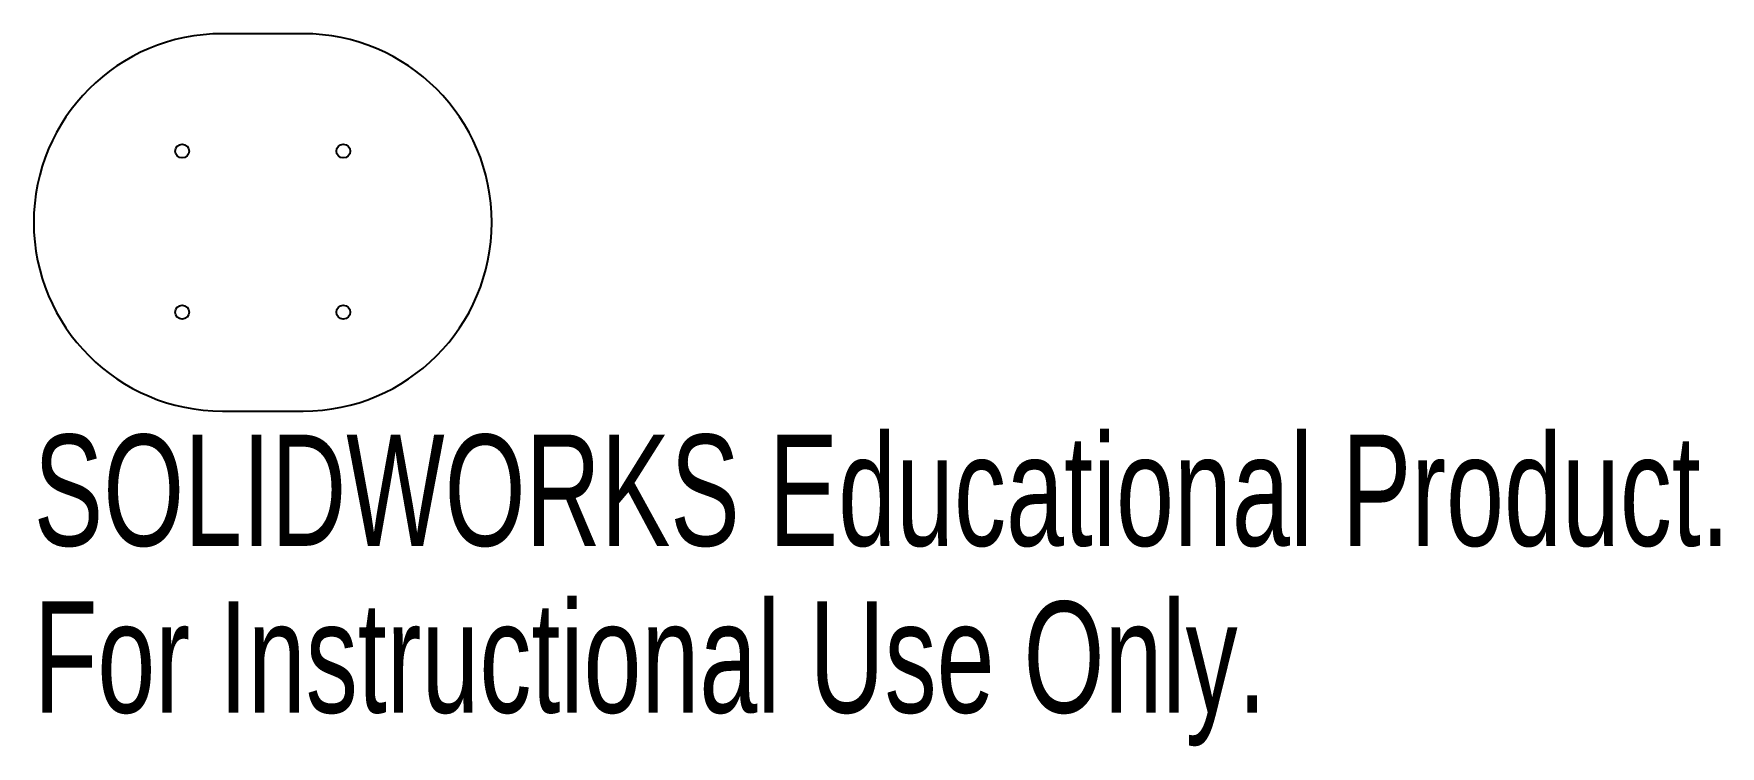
# Model space of a CAD drawing. Header units: millimetres. Extents: x -9.9 to 63.3, y -22.8 to 8.2.
import ezdxf

# ---------------------------------------------------------------- set-up
doc = ezdxf.new("R2010")
doc.units = ezdxf.units.MM
doc.styles.add('SLDTEXTSTYLE0', font='TXT', dxfattribs={"width": 0.7})

msp = doc.modelspace()

# ---------------------------------------------------------------- linework, layer by layer
at = {"color": 7, "linetype": 'Continuous', "lineweight": 25}
for p, q in [((1.75, 8.2), (-1.75, 8.2)), ((-1.75, -8.2), (1.75, -8.2))]:
    msp.add_line(p, q, dxfattribs=at)
for centre in [(-3.5, 3.1), (3.5, 3.1), (-3.5, -3.9), (3.5, -3.9)]:
    msp.add_circle(centre, 0.3, dxfattribs=at)
for centre, start, end in [((-1.75, 0), 90, 270), ((1.75, 0), 270, 90)]:
    msp.add_arc(centre, 8.2, start, end, dxfattribs=at)

# ---------------------------------------------------------------- texts
at = {"color": 7, "linetype": 'Continuous', "char_height": 4.83362, "attachment_point": 1, "style": 'SLDTEXTSTYLE0'}
for s, insert in [('SOLIDWORKS Educational Product.', (-9.95, -9.22)), ('For Instructional Use Only.', (-9.95, -16.47))]:
    msp.add_mtext(s, dxfattribs=dict(at, insert=insert))

doc.saveas('drawing.dxf')
